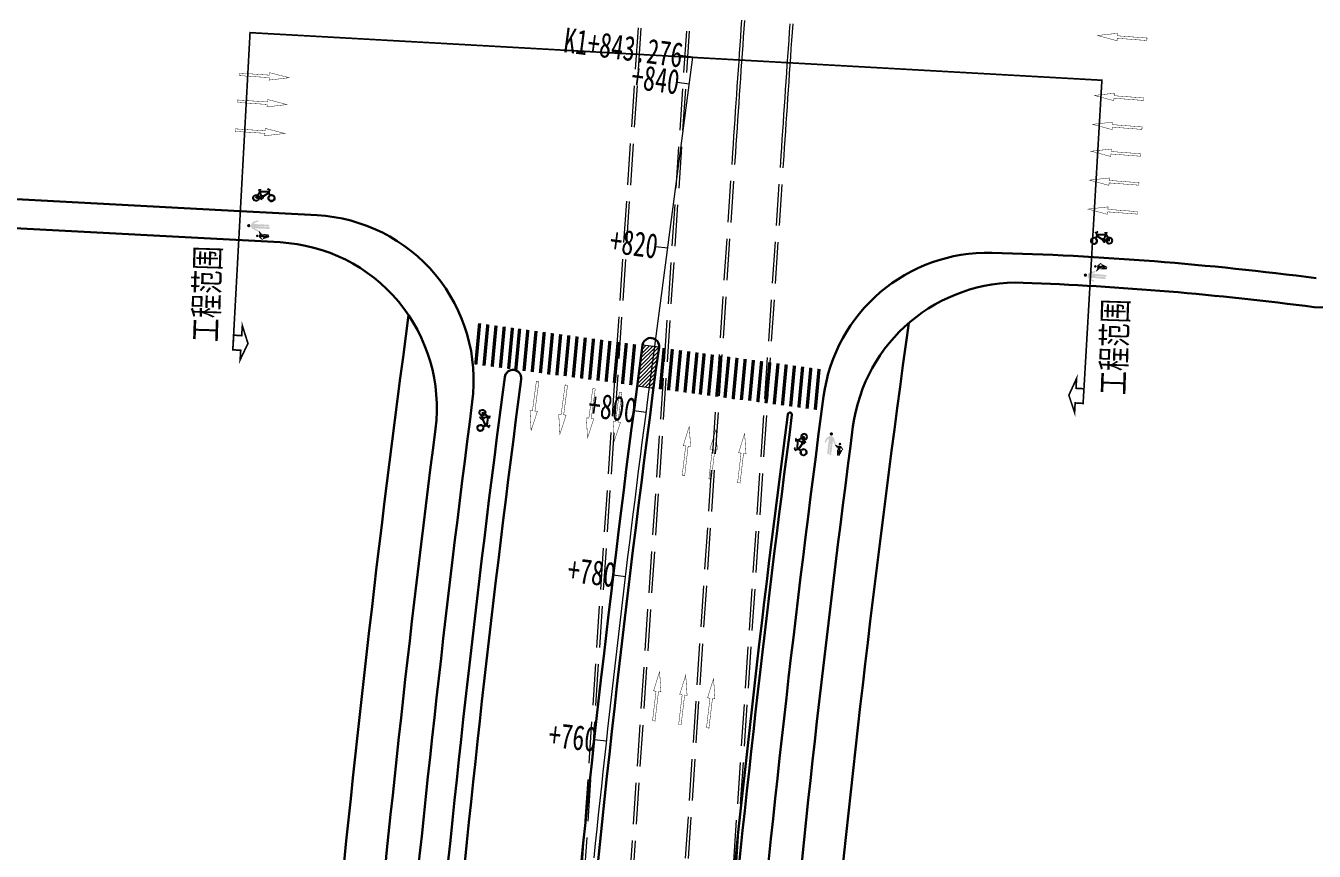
# Model space of a CAD drawing. Extents: x 0 to 531375, y 0 to 4335249.
# Drawn here: x 498031.7 to 498187.4, y 4328315.6 to 4328415.4 of the extents above; entities that cross this region are included whole.
import ezdxf

# ---------------------------------------------------------------- set-up
doc = ezdxf.new("R2010")
doc.units = 0
doc.linetypes.add('DASH', pattern=[0.35, 0.25, -0.1])
doc.linetypes.add('DASHED', pattern=[19.049999999999997, 12.7, -6.349999999999999])
doc.layers.get('0').update_dxf_attribs({"lineweight": 15})
for name, color, linetype, lineweight in [('1_道路中线', 7, 'Continuous', 15), ('PP-COM', 7, 'Continuous', 15), ('地铁', 4, 'Continuous', 15), ('地面标线', 7, 'Continuous', 15), ('工程界面', 7, 'Continuous', 15), ('标线-z', 7, 'Continuous', 15), ('路网', 7, 'Continuous', 15), ('道路中线', 7, 'Continuous', 15), ('道路中线_K', 7, 'Continuous', 15), ('道路偏置线', 3, 'Continuous', 30)]:
    doc.layers.add(name, color=color, linetype=linetype, lineweight=lineweight)
doc.layers.get('标线-z').off()
doc.styles.add('EICAD', font='仿宋_GB2312.TTF', dxfattribs={"width": 0.7070000000000001, "height": 3})

# ---------------------------------------------------------------- blocks, each defined once
blk = doc.blocks.new('A$C7CA21273')
blk.add_hatch(color=256).paths.add_polyline_path([(30.12501207890432, 2.40061706578288), (18.12500733816136, 4.650617954672356), (18.12500733816136, 3.150617362079713), (0.125000227047849, 3.150617362080851), (0.125000227047849, 1.650616769487129), (18.12500733816136, 1.650616769487129), (18.12500733816136, 0.1506161768945448)])
at = {"layer": '道路中线_K', "color": 0, "linetype": 'ByBlock', "const_width": 0.25}
blk.add_lwpolyline([(18.12500733816136, 1.650616769487129), (18.12500733816136, 0.1506161768945446), (30.12501207890432, 2.40061706578288), (18.12500733816136, 4.650617954672356), (18.12500733816136, 3.150617362079713), (0.125000227047849, 3.150617362080851), (0.125000227047849, 1.650616769487129)], close=True, dxfattribs=at)
blk = doc.blocks.new('A$C03D12931')
at = {"layer": 'PP-COM'}
h = blk.add_hatch(color=255, dxfattribs=at)
edge = h.paths.add_edge_path()
edge.add_line((-0.8264276784611865, 0.4924420863389969), (-0.831463587761391, 0.6823830343782902))
edge.add_line((-0.8314635874703526, 0.6823830353096128), (-1.027114981086924, 0.6359713030979038))
edge.add_line((-1.027114980097394, 0.6359713030979038), (-1.168737176456488, 0.6023761862888933))
edge.add_line((-1.168737177271395, 0.6023761853575706), (-1.401492406323086, 0.5471628122031689))
edge.add_line((-1.401492405449971, 0.5471628140658141), (-1.533720712992362, 0.6087821181863547))
edge.add_ellipse((-1.544070490286685, 0.5730561558157206), major_axis=(-0.0365362547081164, -0.006968809471794001), ratio=0.999999999757696, start_angle=243.0450404562571, end_angle=380.1522181130422)
edge.add_line((-1.575969157915096, 0.5539266690611839), (-1.219616964051965, 0.004416447132825851))
edge.add_line((-1.219616963295266, 0.0044164471328259), (-1.184804222546517, 0.0113528640940786))
edge.add_line((-1.184804222895763, 0.0113528640940786), (-1.292264413437806, 0.3819379424676299))
edge.add_line((-1.292264413204975, 0.3819379433989525), (-1.062341909273527, 0.4364793468266726))
edge.add_line((-1.062341909680981, 0.4364793468266726), (-1.018189162423368, 0.4469531057402492))
edge.add_line((-1.018189161783084, 0.4469531057402492), (0.1243197045405395, -1.334504035301506))
edge.add_line((0.1243197039584629, -1.334504035301506), (0.0743675429839641, -1.343474837951362))
edge.add_spline(control_points=[(0.074367543682456, -1.343474837951362), (0.0490554962307215, -1.42296437267214), (-0.0086322501883842, -1.530873238109052), (-0.055556685780175, -1.745116226375102)], knot_values=[0, 0, 0, 0, 0.9498031911716378, 0.9498031911716378, 0.9498031911716378, 0.9498031911716378], degree=3, periodic=0)
edge.add_line((-0.055556685780175, -1.745116226375102), (-0.3609351920313202, -1.447173234075307))
edge.add_ellipse((-0.3715778615442105, -1.554849720560014), major_axis=(-0.1062850819770544, -0.02027247981243031), ratio=0.9999999999809844, start_angle=253.5565508865596, end_angle=375.3871974203611)
edge.add_line((-0.4686740110046231, -1.602597284130752), (-0.01614500221330673, -1.967755910009145))
edge.add_ellipse((0.0072125668521039, -1.938809647224843), major_axis=(0.0069688094850335, -0.0365362547171785), ratio=0.9999999998261117, start_angle=-49.69976215579423, end_angle=65.3968470988403)
edge.add_line((0.0433331424719654, -1.947684682905673), (0.0976891213213094, -1.726460866630077))
edge.add_spline(control_points=[(0.0976891213213094, -1.726460866630077), (0.1263949403655715, -1.672764671966433), (0.1537385036353953, -1.621797285974025), (0.2129758656374179, -1.523361164145171), (0.2449125248822384, -1.477767809294164), (0.2966542811482213, -1.420770560391247), (0.315553878666833, -1.403151145204901), (0.3554125892696902, -1.372736408375203), (0.3785468499409035, -1.358308541588485), (0.4784341726335697, -1.306683556176722), (0.5751540838973597, -1.277164491824805), (0.7676618027035147, -1.236628869548439), (0.867373131972272, -1.225020067766308), (1.025888577045407, -1.214872693642973), (1.082570796483196, -1.212738126516342), (1.139945466828066, -1.211423525586724)], knot_values=[0, 0, 0, 0, 0.4726286188911207, 0.4726286188911207, 1.015463586551392, 1.015463586551392, 1.324452086248036, 1.324452086248036, 1.633440585944681, 1.633440585944681, 2.514542045315832, 2.514542045315832, 3.395643504686983, 3.395643504686983, 3.871236925519928, 3.871236925519928, 3.871236925519928, 3.871236925519928], degree=3, periodic=0)
edge.add_line((1.139945466828066, -1.211423525586724), (1.13799680856755, -1.025494662113487))
edge.add_spline(control_points=[(1.137996808451134, -1.025494662113487), (0.9547144583193584, -1.029555443674325), (0.7717135251732543, -1.041668076068162), (0.5921862605027856, -1.082998225465416)], knot_values=[2.402635567661366, 2.402635567661366, 2.402635567661366, 2.402635567661366, 3.87796497594497, 3.87796497594497, 3.87796497594497, 3.87796497594497], degree=3, periodic=0)
edge.add_line((0.5921862605027856, -1.082998225465416), (0.4055694061098621, -1.140909159556031))
edge.add_spline(control_points=[(0.4055694072158076, -1.140909157693386), (0.3563963237102143, -1.160066960379481), (0.3090198992867954, -1.182783113792538), (0.2655877815559506, -1.210283201187849)], knot_values=[1.467067437783476, 1.467067437783476, 1.467067437783476, 1.467067437783476, 1.88578318174895, 1.88578318174895, 1.88578318174895, 1.88578318174895], degree=3, periodic=0)
edge.add_line((0.2655877815559506, -1.210283201187849), (-0.8264276785193942, 0.4924420872703195))
h = blk.add_hatch(color=255, dxfattribs=at)
edge = h.paths.add_edge_path()
edge.add_line((0.4055694072158076, -1.140909157693386), (0.5921862616087309, -1.082998223602771))
edge.add_line((0.5921862605027856, -1.082998225465416), (0.6103068458032795, 0.5795214157551527))
edge.add_ellipse((0.5239105876535178, 0.9521241718903184), major_axis=(-0.3757147756773564, -0.0716626460032773), ratio=0.9999999999974936, start_angle=92.25590001938453, end_angle=204.9960943261492)
edge.add_line((0.8341531227342784, 1.175835364498198), (0.9424539285246282, 1.299472901970148))
edge.add_line((0.9424539278261364, 1.299472901970148), (0.8511245016707107, 1.373953510075807))
edge.add_line((0.8511245024274103, 1.37395351100713), (0.751134272722993, 1.259803430177271))
edge.add_ellipse((0.5239105876535178, 0.9521241718903184), major_axis=(-0.3757147756751966, -0.07166264600286541), ratio=0.9999999999879204, start_angle=222.755116558694, end_angle=275.0084843002246)
edge.add_line((0.4197204423253425, 1.320148005150258), (0.3354357869829982, 1.474194684065878))
edge.add_ellipse((-0.1336327170138247, 2.153913063928484), major_axis=(-0.8112338094274365, -0.1547321667242918), ratio=0.9999999999816912, start_angle=113.8105548902646, end_angle=404.0183807122602)
edge.add_line((-0.6094829752692023, 1.478925012052059), (-1.027114981377962, 0.6359713030979038))
edge.add_line((-1.027114980097394, 0.6359713030979038), (-0.8314635864808224, 0.6823830353096128))
edge.add_line((-0.8314635874703526, 0.6823830353096128), (-0.4595690765418113, 1.395093040540814))
edge.add_ellipse((-0.1336327170138247, 2.153913063928484), major_axis=(-0.8112338094326932, -0.1547321667252943), ratio=0.9999999999731574, start_angle=55.9562927491522, end_angle=100.8801546940061)
edge.add_line((0.1714426997350529, 1.386468390002846), (0.258433123701252, 1.227476390078663))
edge.add_ellipse((0.5239105876535178, 0.9521241718903184), major_axis=(-0.3757147756835907, -0.0716626460044665), ratio=0.9999999999733915, start_angle=303.1552716942518, end_angle=354.977652676934)
edge.add_line((0.1433646656223573, 0.9136283481493592), (-0.8314635875285603, 0.6823830353096128))
edge.add_line((-0.8314635874703526, 0.6823830353096128), (-0.8264276781701482, 0.4924420872703195))
edge.add_line((-0.8264276784611865, 0.4924420863389969), (0.2072187987505457, 0.7376400502398611))
edge.add_ellipse((0.5239105876535178, 0.9521241718903184), major_axis=(0.0716626461781044, -0.3757147759733431), ratio=0.9999999996352686, start_angle=-66.69031526717346, end_angle=-56.78627499015921)
edge.add_line((0.248829354881309, 0.6863659312948585), (0.148479928728193, 0.5718057872727514))
edge.add_line((0.148479929077439, 0.5718057872727514), (0.2398093552328646, 0.4973251791670919))
edge.add_line((0.2398093549418263, 0.4973251791670919), (0.3429976410698146, 0.615126200951636))
edge.add_ellipse((0.5239105876535178, 0.9521241718903184), major_axis=(-0.3757147756875558, -0.0716626460052228), ratio=0.9999999999415468, start_angle=50.97274725241373, end_angle=64.11469911328996)
edge.add_line((0.4243571341503412, 0.5828190986067057), (0.4055694073322229, -1.140909158624708))
edge = h.paths.add_edge_path(flags=16)
edge.add_ellipse((0.5239105876535178, 0.9521241718903184), major_axis=(-0.1930335021526936, -0.0368185986473438), ratio=0.9999999999812526, start_angle=111.8747212978694, end_angle=291.87472129786937, ccw=False)
edge.add_ellipse((0.5239105876535178, 0.9521241718903184), major_axis=(-0.1930335021526936, -0.0368185986473438), ratio=0.9999999999812526, start_angle=-68.12527870213057, end_angle=111.8747212978694, ccw=False)
edge = h.paths.add_edge_path(flags=16)
edge.add_line((-0.3732197766657919, 1.560575476847589), (-0.1538441374432296, 1.980993655510246))
edge.add_line((-0.1538441385491751, 1.980993655510246), (0.08130706677911809, 1.551208873279392))
edge.add_ellipse((-0.1336327170138247, 2.153913063928484), major_axis=(-0.6285525359139821, -0.1198881193704961), ratio=0.9999999999559858, start_angle=57.21265642210727, end_angle=98.82883116609162, ccw=False)
edge = h.paths.add_edge_path(flags=16)
edge.add_line((0.2455496796756051, 1.638479108922183), (0.008060451946221292, 2.072537084110081))
edge.add_ellipse((-0.1550902974558994, 1.983271253295242), major_axis=(-0.1826812735271268, -0.0348440473564037), ratio=0.9999999999658791, start_angle=197.8859978089623, end_angle=313.0465908782472)
edge.add_line((-0.3052512187277898, 2.092990227043628), (-0.5256365502136761, 1.648161694407463))
edge.add_ellipse((-0.1336327170138247, 2.153913063928484), major_axis=(-0.6285525359065788, -0.1198881193690839), ratio=0.9999999999727156, start_angle=115.5415965772655, end_angle=401.4223152025707, ccw=False)
h = blk.add_hatch(color=255, dxfattribs=at)
edge = h.paths.add_edge_path()
edge.add_ellipse((1.967163057706784, -1.12153748050332), major_axis=(-0.8197489857493775, -0.1563563244788398), ratio=0.9999999999714438, start_angle=111.8747212976263, end_angle=291.8747212976263)
edge.add_ellipse((1.967163057706784, -1.12153748050332), major_axis=(-0.8197489857487839, -0.1563563244787268), ratio=0.9999999999759115, start_angle=291.8747212979723, end_angle=342.6940796028573)
edge.add_line((1.138012186915148, -1.02696194127202), (1.139945467002689, -1.211423525586724))
edge.add_spline(control_points=[(1.139945466828066, -1.211423525586724), (1.139129120507277, -1.211442230269312), (1.138312913593836, -1.211461101658642), (1.137496849289163, -1.211480139754712)], knot_values=[3.864470019344214, 3.864470019344214, 3.864470019344214, 3.864470019344214, 3.871236925519928, 3.871236925519928, 3.871236925519928, 3.871236925519928], degree=3, periodic=0)
edge.add_ellipse((1.967163057706784, -1.12153748050332), major_axis=(-0.8197489857514781, -0.1563563244792407), ratio=0.9999999999695924, start_angle=355.3884645669573, end_angle=471.8747212975895)
edge = h.paths.add_edge_path(flags=16)
edge.add_line((1.327353309083264, -1.208842722699046), (1.32561717898352, -1.022683029994368))
edge.add_ellipse((1.959534993686247, -1.10985903814435), major_axis=(0.1198881196387261, -0.6285525362820323), ratio=0.9999999996620335, start_angle=-91.89988684076047, end_angle=251.37112358768542, ccw=False)
at = {"layer": 'PP-COM', "color": 255}
for p, q in [((-1.219616963469889, 0.0044164471328259), (-1.575969158089719, 0.5539266690611839)), ((-1.218395095143932, 0.0053187077865005), (-1.574526047916151, 0.5544877676293254)), ((-1.533720714331138, 0.6087821172550321), (-1.401492405624594, 0.5471628140658141)), ((-1.532303833926562, 0.609309159219265), (-1.400157619966194, 0.5477281110361218)), ((-1.401492405624594, 0.5471628140658141), (-1.168737177562434, 0.6023761853575706)), ((-1.400157619966194, 0.5477281110361218), (-1.167546897195279, 0.6029072040691972)), ((-1.292264413437806, 0.3819379433989525), (-1.062341909913811, 0.4364793468266726)), ((-1.184804223245009, 0.0113528640940786), (-1.292264413437806, 0.3819379433989525)), ((-1.290997442149091, 0.3826058199629187), (-1.061217684298753, 0.437113362364471)), ((-1.183603967365343, 0.0122508192434907), (-1.290997442149091, 0.3826058199629187)), ((-1.219616963469889, 0.0044164471328259), (-1.184804223245009, 0.0113528640940786)), ((-1.218395095143932, 0.0053187077865005), (-1.183603967365343, 0.0122508192434907)), ((-1.168737177562434, 0.6023761853575706), (-1.027114980330225, 0.6359713030979038)), ((-1.167546897195279, 0.6029072040691972), (-1.026012627291493, 0.6364814639091492)), ((-1.144768834696151, 0.4169263225048781), (-1.018189162015914, 0.4469531057402492)), ((-1.143593434069771, 0.4175724787637592), (-1.017092349298764, 0.4475806178525091)), ((-1.027114980330225, 0.6359713030979038), (-0.6094829756184481, 1.478925012052059)), ((-0.8314635877031832, 0.6823830343782902), (-1.027114980330225, 0.6359713030979038)), ((-1.026012627291493, 0.6364814639091492), (-0.6086399070336485, 1.47891182731837)), ((0.1243197037256323, -1.334504035301506), (-1.018189162015914, 0.4469531057402492)), ((0.1247071926482022, -1.332770507782697), (-1.017092349298764, 0.4475806178525091)), ((-0.8314635877031832, 0.6823830343782902), (-0.4595690762507729, 1.395093040540814)), ((-0.8314635877031832, 0.6823830343782902), (0.1433646652731113, 0.9136283481493592)), ((-0.8314635877031832, 0.6823830343782902), (-0.8264276786358095, 0.4924420863389969)), ((-0.8304827022366225, 0.6828643828630448), (-0.4588190817157738, 1.395131902769207)), ((-0.8304827022366225, 0.6828643828630448), (0.1437403301824816, 0.9139661267399788)), ((-0.8264276786358095, 0.4924420863389969), (0.2072187989251688, 0.7376400511711836)), ((0.2656715293414891, -1.210413785651326), (-0.8264276786358095, 0.4924420863389969)), ((-0.825449920783285, 0.4930413579568267), (0.2075548202265054, 0.7380870925262571)), ((0.2659712604363449, -1.208757298998534), (-0.825449920783285, 0.4930413579568267)), ((-0.1538441387820058, 1.980993654578924), (0.0813070672447793, 1.551208873279392)), ((-0.1532839526771568, 1.980668761767446), (0.0817212591064163, 1.5511508109048)), ((0.008060451829806, 2.072537084110081), (0.2455496794427745, 1.638479108922183)), ((0.008520120230969, 2.072155356407165), (0.2458619028329849, 1.63836686592549)), ((0.3318537821178324, 0.4222614746540785), (0.0486540394485928, 0.6532153971493245)), ((0.3321124240756035, 0.4229043181985617), (0.0490885055623949, 0.6537148524075747)), ((0.148479928902816, 0.5718057872727514), (0.248829354706686, 0.6863659312948585)), ((0.1488524172455072, 0.572355785407126), (0.2491395414690487, 0.6868448052555323)), ((0.1714426995604299, 1.386468390002846), (0.258433124225121, 1.227476391009986)), ((0.1718009326141328, 1.386512607336044), (0.2587373481946997, 1.227619316428899)), ((0.2398093547089957, 0.4973251791670919), (0.3429976408369839, 0.615126200951636)), ((0.2401251423289068, 0.4979214193299413), (0.3432493637665175, 0.6156493043527007)), ((0.3354357870412059, 1.474194684065878), (0.4197204421507195, 1.320148005150258)), ((0.3356922037783079, 1.474184435792267), (0.4199245313648135, 1.320233396254479)), ((0.405569406982977, -1.140909158624708), (0.4243571339175105, 0.5828190986067057)), ((0.4057822821778246, -1.139295822940766), (0.4245583448791877, 0.5833622608333826)), ((0.5921862602117473, -1.082998225465416), (0.6103068470256403, 0.5795214166864753)), ((0.5922832753276454, -1.08142084442079), (0.6103926111245528, 0.5800666240975261)), ((1.031471180845983, 1.226877907291054), (0.7484472618671135, 1.457688441500067)), ((1.031647005176637, 1.226734519936144), (0.7484472618671135, 1.457688441500067)), ((0.7511326034436934, 1.259926285594701), (0.8510607551434077, 1.374005497433245)), ((0.7511342724319549, 1.259803429245948), (0.8511245022527874, 1.37395351100713)), ((0.8340999116771854, 1.176010352559387), (0.9423334791790692, 1.299571129493415)), ((0.8341531225596553, 1.175835364498198), (0.9424539276515131, 1.299472901970148)), ((-0.016145003202837, -1.96775591187179), (-0.4686740112956614, -1.602597285062074)), ((-0.0156703074462712, -1.965629229322075), (-0.4679183630505577, -1.60069731157273)), ((-0.0555566860130057, -1.745116226375102), (-0.3609351926716044, -1.44717323500663)), ((-0.0550575219094753, -1.743127770721912), (-0.3602464347495697, -1.445369756780564)), ((0.0976891210884787, -1.726460866630077), (0.0433331421227194, -1.947684682905673)), ((0.0980931430240162, -1.724483992904424), (0.0437709101242945, -1.945570463314652)), ((0.07436754350783299, -1.343474837951362), (0.1243197037256323, -1.334504035301506)), ((0.0747860438423231, -1.341735742054879), (0.1247071926482022, -1.332770507782697)), ((0.405569406982977, -1.140909158624708), (0.5921862602117473, -1.082998225465416))]:
    blk.add_line(p, q, dxfattribs=at)
at = {"layer": 'PP-COM', "color": 7, "true_color": 0xffffff}
for p, q in [((-0.5256365497480147, 1.64816169347614), (-0.3052512190188281, 2.092990227043628)), ((-0.5248455367400311, 1.648043439723551), (-0.3045970320235938, 2.092595800757408)), ((-0.3732197768404148, 1.560575476847589), (-0.1538441387820058, 1.980993654578924)), ((-0.3725233928998932, 1.560511598363518), (-0.1532839526771568, 1.980668761767446))]:
    blk.add_line(p, q, dxfattribs=at)
at = {"layer": 'PP-COM', "color": 255}
for centre, major_axis, ratio, start_param, end_param in [((-1.544070490577723, 0.5730561558157206), (0.0129883095782709, -0.0348534937745221), 0.9999999997938388, 2.502900155122645, 4.895871833168108), ((-1.542647184920497, 0.5736053781583906), (0.0129802458084376, -0.0348318550423997), 0.9999999997518263, 2.502900154784628, 4.895871833341348), ((-0.133632717304863, 2.153913063928484), (0.2883863149955165, -0.7738705775206576), 0.9999999996263078, 0.2473328749193393, 5.31241495044628), ((-0.1330850796657614, 2.153480813838541), (0.2882072708521833, -0.7733901213152194), 0.9999999996136572, 0.2473328749115968, 5.312414950428451), ((-0.133632717304863, 2.153913063928484), (0.2234447670975866, -0.5996031086304023), 0.9999999996372096, 0.2775452518431507, 5.267105059700576), ((-0.1330850796657614, 2.153480813838541), (0.2233060418033105, -0.5992308460852817), 0.9999999996166445, 0.2775452518432671, 5.267105059691849), ((-0.133632717304863, 2.153913063928484), (0.2883863149945104, -0.7738705775179576), 0.9999999996292948, -0.7624144858384564, 0.02165481790548429), ((-0.1330850796657614, 2.153480813838541), (0.2882072708506326, -0.7733901213110582), 0.9999999996650708, -0.7624144858216475, 0.0216548178968401), ((-0.133632717304863, 2.153913063928484), (0.2234447670967452, -0.5996031086281443), 0.999999999643938, -0.7404868031377694, -0.01414753167667882), ((-0.1330850796657614, 2.153480813838541), (0.2233060418003895, -0.5992308460774434), 0.9999999996280564, -0.7404868031578721, -0.01414753168875893), ((0.5239105874788949, 0.9521241718903184), (0.1335632198625913, -0.3584103707978963), 0.9999999996315176, 3.552021604389962, 4.456492778608808), ((0.5240499916253611, 0.9524380518123507), (0.1334802973648399, -0.3581878523291357), 0.9999999996566938, 3.552021604382561, 4.456492778606274), ((0.5239105874788949, 0.9521241718903184), (0.1335632199539636, -0.3584103710430896), 0.999999999134398, -1.332205285393025, -1.159347173320418), ((0.5240499916253611, 0.9524380518123507), (-0.3581878521488671, -0.1334802972976621), 0.9999999998161786, 0.2385910416377468, 0.4114491538492954), ((0.5239105874788949, 0.9521241718903184), (0.0686216719631246, -0.1841429019035176), 0.999999999647568, 4.544149275566579, 10.82733458274616), ((0.5240499916253611, 0.9524380518123507), (0.0685790683187547, -0.1840285771066789), 0.9999999996416113, 4.544149275566745, 10.82733458274633), ((0.5239105874788949, 0.9521241718903184), (0.1335632198543858, -0.3584103707758774), 0.9999999996578572, -0.8493937631951645, -0.6200234330408873), ((0.5240499916253611, 0.9524380518123507), (0.1334802973800008, -0.3581878523698193), 0.9999999997149526, -0.8493937631781353, -0.6200234330105384), ((0.5239105874788949, 0.9521241718903184), (0.1335632198601612, -0.3584103707913757), 0.9999999996178928, 2.148774178053893, 3.060767490527259), ((0.5240499916253611, 0.9524380518123507), (0.1334802973669016, -0.3581878523346682), 0.9999999996134904, 2.148774178046997, 3.060767490536711), ((0.5239105874788949, 0.9521241718903184), (0.1335632198627063, -0.3584103707982052), 0.9999999996096036, -0.1288668217033861, 1.838820768117369), ((0.5240499916253611, 0.9524380518123507), (0.1334802973675401, -0.3581878523363817), 0.9999999996292472, -0.1288668217060045, 1.838820768138488), ((-0.3715778618352488, -1.554849720560014), (0.0377833896637312, -0.1013898789899731), 0.9999999996327404, 2.686360621482796, 4.812706533201086), ((-0.3708824958303012, -1.552979391999542), (0.03775993191349061, -0.1013269312640163), 0.9999999996059812, 2.686360621487588, 4.812706533205593), ((0.0072125666192733, -1.938809647224843), (0.0129883095812311, -0.0348534937824655), 0.9999999994168098, -1.035664191876106, 0.9731505975426786), ((0.0076727608102374, -1.936700937338173), (0.0129802458114918, -0.0348318550505955), 0.9999999994668765, -1.03566419158505, 0.9731505976287513), ((1.967163057532161, -1.12153748050332), (0.2914133835081307, -0.7819935678854668), 0.9999999996332277, 4.544149275565879, 10.82733458274546), ((1.958783091744408, -1.108264981769025), (0.2882072707978092, -0.7733901211693089), 0.9999999998052232, 4.478968880189844, 10.53652952237782), ((1.958783091744408, -1.108264981769025), (0.2233060417757596, -0.5992308460113498), 0.9999999997358971, 4.510989994747132, 10.50219935328376), ((1.959534993453416, -1.109859039075672), (0.2234447672239757, -0.5996031089695614), 0.9999999991103155, 4.510989994872533, 10.50219935354891)]:
    blk.add_ellipse(centre, major_axis=major_axis, ratio=ratio, start_param=start_param, end_param=end_param, dxfattribs=at)
at = {"layer": 'PP-COM', "color": 7, "true_color": 0xffffff}
for centre, major_axis, ratio, start_param, end_param in [((-0.1550902976887301, 1.983271253295242), (0.0649415478968325, -0.1742674688873101), 0.9999999996383393, 1.714726173747423, 3.724657691488157), ((-0.1545293366652913, 1.982944946736097), (0.0649012290490296, -0.1741592752303582), 0.9999999996735868, 1.714726173738334, 3.724657691475185)]:
    blk.add_ellipse(centre, major_axis=major_axis, ratio=ratio, start_param=start_param, end_param=end_param, dxfattribs=at)
at = {"layer": 'PP-COM', "color": 255}
for points in [[(-0.0555566860130057, -1.745116226375102), (-0.0086322504794225, -1.530873239040374), (0.0490554959978908, -1.42296437267214), (0.07436754350783299, -1.343474837951362)], [(-0.0550575219094753, -1.743127770721912), (-0.0081622176221572, -1.52901779487729), (0.049489711469505, -1.421175925061106), (0.0747860438423231, -1.341735742054879)], [(0.2655877812649123, -1.210283202119171), (0.3090198990539648, -1.182783113792538), (0.3563963235355914, -1.160066960379481), (0.405569406982977, -1.140909158624708)], [(0.2658875644556247, -1.208626795560121), (0.30929271702189, -1.181143782101571), (0.3566397279500961, -1.158441732637584), (0.4057822821778246, -1.139295822940766)], [(0.5921862602117473, -1.082998225465416), (0.771713524882216, -1.041668076068162), (0.9547144581447355, -1.029555443674325), (1.137996808276511, -1.025494662113487)], [(0.5922718996298499, -1.082464630715548), (0.7716990791959688, -1.040116355754435), (0.9545863972161897, -1.028011242859065), (1.137754957017023, -1.023952982388436)]]:
    blk.add_open_spline(points, degree=3, dxfattribs=at)
for points in [[(0.0976891210884787, -1.726460866630077), (0.1263949400745332, -1.672764671966433), (0.1537385034025647, -1.621797285974025), (0.2129758653463796, -1.523361164145171), (0.2449125247076154, -1.477767809294164), (0.2966542807989754, -1.420770560391247), (0.3155538783757947, -1.403151145204901), (0.3554125890950672, -1.372736408375203), (0.3785468497662805, -1.358308541588485), (0.4784341724007391, -1.306683556176722), (0.5751540836645291, -1.277164491824805), (0.7676618025288918, -1.236628869548439), (0.8673731317394413, -1.225020067766308), (1.025888576754368, -1.214872693642973), (1.082570796250365, -1.212738127447664), (1.139945466595236, -1.211423525586724)], [(0.0980931430240162, -1.724483992904424), (0.1267811399302445, -1.670821135863661), (0.1541077282163314, -1.619885392487049), (0.2133083117660135, -1.521510384976863), (0.2452251439681277, -1.475945335812866), (0.2969347747275606, -1.418983474373817), (0.3158226390369236, -1.401374998502433), (0.3556566036422737, -1.370979144237935), (0.3787765009328723, -1.356560235843062), (0.4786018096492626, -1.304967300035059), (0.5752616729587317, -1.275466563180088), (0.76764987281058, -1.234956107102334), (0.8672992962528951, -1.22335451375693), (1.025716327596455, -1.21321343909949), (1.082363356370478, -1.211080197244882), (1.139702404907438, -1.209766413085162)]]:
    blk.add_open_spline(points, degree=3, knots=[0, 0, 0, 0, 0.4726286188911207, 0.4726286188911207, 1.015463586551392, 1.015463586551392, 1.324452086248036, 1.324452086248036, 1.633440585944681, 1.633440585944681, 2.514542045315832, 2.514542045315832, 3.395643504686983, 3.395643504686983, 3.871236925519928, 3.871236925519928, 3.871236925519928, 3.871236925519928], dxfattribs=at)
blk = doc.blocks.new('右侧人行道1')
at = {"layer": 'PP-COM'}
h = blk.add_hatch(color=255, dxfattribs=at)
edge = h.paths.add_edge_path()
edge.add_ellipse((573.0485790399833, 295.2825522646308), major_axis=(3.912730509424032, 3.871749643804657), ratio=0.9999999999462078, start_angle=0.04471768269429947, end_angle=70.52957133934947)
edge.add_line((570.7024331446738, 300.2620607465506), (567.549831988752, 297.1261666889949))
edge.add_line((567.5498319892213, 297.1261666864157), (566.1464191580598, 292.1255763510121))
edge.add_ellipse((566.9469366595148, 291.9100409671664), major_axis=(-0.5831156204960684, 0.5892876577098743), ratio=0.9999999999720036, start_angle=30.23237517636118, end_angle=201.8223368235909)
edge.add_line((567.7073225555941, 291.5797425210476), (569.2123901929599, 295.5513534526995))
edge.add_line((569.2123901927844, 295.5513534545898), (570.8672531856191, 297.6637939732955))
edge.add_line((570.8672531861813, 297.6637939810753), (571.4742114402733, 278.1633401835216))
edge.add_ellipse((572.6741216368973, 278.4092008247971), major_axis=(0.8706397768976826, 0.8615209347964986), ratio=0.9999999999308647, start_angle=146.8812109781232, end_angle=315.2216368555941)
edge.add_line((573.8989600017667, 278.4074908494949), (573.5797210941728, 290.4507184444121))
edge.add_line((573.5797210959718, 290.4507184326649), (574.1196130724493, 290.4650297563899))
edge.add_line((574.1196130728349, 290.4650297611952), (574.4722053014692, 277.1635544261496))
edge.add_ellipse((575.6951579013839, 277.8195380419493), major_axis=(0.9864595368698996, 0.9761276303861683), ratio=0.9999999999514988, start_angle=163.5104388180123, end_angle=285.8925286449175)
edge.add_line((576.9041010010988, 277.1380806639791), (576.4085659748162, 295.8320460851016))
edge.add_line((576.4085659747942, 295.832046084106), (578.8728190669643, 290.8785427375963))
edge.add_ellipse((579.2402300396934, 291.9604126960039), major_axis=(0.812150782891292, 0.8036445384627089), ratio=0.999999999943508, start_angle=206.5437629455698, end_angle=316.2898186451692)
edge.add_line((580.3826157702132, 291.9801176041365), (576.9582865717903, 299.1573544940271))
h = blk.add_hatch(color=255, dxfattribs=at)
edge = h.paths.add_edge_path()
edge.add_ellipse((573.1419118214397, 303.5700588300824), major_axis=(1.561422635737062, 1.545068723537879), ratio=0.9999999999509949, start_angle=136.8200537581089, end_angle=316.8200537581087)
edge.add_ellipse((573.1419118214397, 303.5700588300824), major_axis=(1.561422635738664, 1.545068723539463), ratio=0.9999999999444192, start_angle=316.820053757948, end_angle=496.8200537579478)
h = blk.add_hatch(color=255, dxfattribs=at)
edge = h.paths.add_edge_path()
edge.add_ellipse((586.0443326681852, 292.4000112041831), major_axis=(1.221727432702545, 1.208931394840369), ratio=0.9999999999447408, start_angle=91.8200537842194, end_angle=451.8200537842193)
edge = h.paths.add_edge_path()
edge.add_line((591.145115206018, 286.3124559670687), (587.7478391175982, 290.0201058090096))
edge.add_line((584.8952092044055, 290.0561859235168), (587.7478391161258, 290.0201058190352))
edge.add_line((582.9735784139484, 288.7207304239273), (584.895209205827, 290.05618591851))
edge.add_line((583.9456593263894, 287.9087693244219), (584.2149066877328, 277.7514633933661))
edge.add_line((583.1193559309468, 287.4400772824883), (583.9456593259283, 287.9087693417866))
edge.add_ellipse((586.9827889781445, 277.7940703332424), major_axis=(0.6172226394402183, 0.6107580188937201), ratio=0.9999999998607364, start_angle=134.463418824919, end_angle=321.7058201886941)
edge.add_ellipse((585.0164752854033, 277.9035949483514), major_axis=(-0.5738674989881192, 0.5799416486679637), ratio=0.9999999999752257, start_angle=56.04810715551682, end_angle=228.1670964856956)
edge.add_line((582.5576378349214, 287.5368843078613), (583.1193559311941, 287.4400772769092))
edge.add_line((585.9504763428121, 283.9966628402471), (586.1146876477997, 277.8018223277162))
edge.add_line((585.6710966713727, 283.989257119596), (585.9504763417262, 283.9966628473434))
edge.add_line((585.8323492137714, 277.9060354009271), (585.671096672705, 283.9892571103867))
edge.add_ellipse((590.6431435551494, 285.8714589104057), major_axis=(0.4749168984818652, 0.4699427492144477), ratio=0.9999999999525032, start_angle=208.2150104103339, end_angle=358.79148955401)
edge.add_line((587.5716758035122, 288.2282813563943), (590.4468367619147, 285.2328229493558))
edge.add_line((587.8497994551435, 277.736119017005), (587.5716758029048, 288.2282813542288))
edge.add_ellipse((580.2511532632633, 290.3248161971568), major_axis=(0.3945846537748218, 0.3904518823935916), ratio=0.9999999999377774, start_angle=359.6514482317546, end_angle=539.3071752738014)
edge.add_line((579.8090224405751, 289.977211304009), (582.5576378345894, 287.5368843039498))
edge.add_line((580.5705739529802, 290.7792786359787), (582.9735784157692, 288.7207304210953))
h = blk.add_hatch(color=255, dxfattribs=at)
edge = h.paths.add_edge_path()
edge.add_line((587.5716758035122, 288.2282813563943), (590.4468367619147, 285.2328229493558))
edge.add_ellipse((590.6431435551494, 285.8714589104057), major_axis=(0.4749168984844812, 0.4699427492170364), ratio=0.9999999999426537, start_angle=208.215010410569, end_angle=356.8090922013077)
edge.add_line((591.1434826003388, 286.3142377287149), (587.7478391192681, 290.0201058084273))
edge.add_line((587.7478391192852, 290.0201058015227), (584.8952092075651, 290.0561859060043))
edge.add_line((584.8952092044055, 290.0561859235168), (582.9735784125269, 288.7207304289341))
edge.add_line((582.9735784139484, 288.7207304239273), (580.5736682895432, 290.7766278547701))
edge.add_ellipse((580.2511532632633, 290.3248161971568), major_axis=(0.3945846537743379, 0.3904518823931134), ratio=0.9999999999412063, start_angle=9.781384492331426, end_angle=179.3071752737531)
edge.add_line((579.8518761992453, 289.9391640871763), (582.5576378335517, 287.5368843112588))
edge.add_line((582.5576378349214, 287.5368843078613), (583.1193559311941, 287.4400772769092))
edge.add_line((583.1193559309468, 287.4400772824883), (583.9456593259283, 287.9087693417866))
edge.add_line((583.9456593263894, 287.9087693244219), (584.2149066877328, 277.7514633933661))
edge.add_ellipse((585.0164752854033, 277.9035949483514), major_axis=(-0.5738674989941933, 0.5799416486741023), ratio=0.9999999999568876, start_angle=56.04810715600357, end_angle=225.4730110353126)
edge.add_line((585.8323492137714, 277.9060354009271), (585.671096672705, 283.9892571103867))
edge.add_line((585.6710966713727, 283.989257119596), (585.9504763417262, 283.9966628473434))
edge.add_line((585.9504763428121, 283.9966628402471), (586.1145564158887, 277.8067730266479))
edge.add_ellipse((586.9827889781445, 277.7940703332424), major_axis=(-0.6107580189571773, 0.6172226395043467), ratio=0.9999999996554096, start_angle=44.46341883877803, end_angle=221.9342873362031)
edge.add_line((587.8496152758597, 277.7430671975017), (587.5716758042417, 288.2282813521985))
h = blk.add_hatch(color=255, dxfattribs=at)
edge = h.paths.add_edge_path()
edge.add_ellipse((586.0443326681852, 292.4000112041831), major_axis=(1.221727432698253, 1.208931394836123), ratio=0.999999999948, start_angle=136.8200537580371, end_angle=316.8200537580371)
edge.add_ellipse((586.0443326681852, 292.4000112041831), major_axis=(1.221727432699467, 1.208931394837322), ratio=0.9999999999396186, start_angle=316.8200537578091, end_angle=496.820053757809)
blk = doc.blocks.new('天津2000地铁')
at = {"layer": '地铁', "linetype": 'DASH', "ltscale": 20}
for p, q in [((81.44127072475385, 865.5156853972003), (104.0548427069443, 1202.941504590213)), ((81.79048728087218, 865.4922803360968), (104.4040593497921, 1202.918100821785)), ((87.2781760203652, 865.1244865087791), (109.8917494514026, 1202.550327319652)), ((87.62739257648356, 865.1010814467445), (110.2409660942503, 1202.526923552155)), ((114.8061651865136, 1177.726787155494), (114.8759667109116, 1178.725457895547)), ((115.1553220832138, 1177.702508328482), (115.2251149149961, 1178.701054379344)), ((114.7367254291894, 1176.728165182285), (114.8061651865136, 1177.726787155494)), ((115.0858903989428, 1176.704002734274), (115.1553220832138, 1177.702508328482)), ((120.5727684384328, 1176.324306303635), (120.6420732524129, 1177.320982959121)), ((120.6420732524129, 1177.320982959121), (120.7117294752388, 1178.317569481209)), ((120.9219334009685, 1176.300143751316), (120.9912301408476, 1177.296704011969)), ((120.9912301408476, 1177.296704011969), (121.0608776696608, 1178.293165828101)), ((114.5988359495532, 1174.731074618176), (114.667623621528, 1175.729593752883)), ((114.667623621528, 1175.729593752883), (114.7367254291894, 1176.728165182285)), ((114.9480152387987, 1174.707119995728), (115.0167960528633, 1175.705539372749)), ((115.0167960528633, 1175.705539372749), (115.0858903989428, 1176.704002734274)), ((120.5037913546548, 1175.327541279606), (120.5727684384328, 1176.324306303635)), ((120.8529637798783, 1175.303486810997), (120.9219334009685, 1176.300143751316)), ((114.5303386030136, 1173.732609508559), (114.5988359495532, 1174.731074618176)), ((114.8795241537154, 1173.708746331744), (114.9480152387987, 1174.707119995728)), ((120.3667256316985, 1173.333753078244), (120.4351183160906, 1174.330689631402)), ((120.4351183160906, 1174.330689631402), (120.5037913546548, 1175.327541279606)), ((120.7159111782093, 1173.309889840893), (120.7842976002721, 1174.306734934449)), ((120.7842976002721, 1174.306734934449), (120.8529637798783, 1175.303486810997)), ((114.3941196646192, 1171.735848176293), (114.4621077755582, 1172.734200131148)), ((114.4621077755582, 1172.734200131148), (114.5303386030136, 1173.732609508559)), ((114.7433159740758, 1171.712142956443), (114.8112989976653, 1172.710420088842)), ((114.8112989976653, 1172.710420088842), (114.8795241537154, 1173.708746331744)), ((120.2985896042082, 1172.33673332259), (120.3667256316985, 1173.333753078244)), ((120.647780822881, 1172.312953230925), (120.7159111782093, 1173.309889840893)), ((114.3263504719943, 1170.737555316649), (114.3941196646192, 1171.735848176293)), ((114.6755512901, 1170.71391660627), (114.7433159740758, 1171.712142956443)), ((120.1629927013418, 1170.342450916767), (120.2306865304126, 1171.339632046409)), ((120.2306865304126, 1171.339632046409), (120.2985896042082, 1172.33673332259)), ((120.512193517352, 1170.318812175654), (120.5798828371917, 1171.315926787443)), ((120.5798828371917, 1171.315926787443), (120.647780822881, 1172.312953230925)), ((114.1913736692513, 1168.741153493523), (114.2587764034979, 1169.739323208108)), ((114.2587764034979, 1169.739323208108), (114.3263504719943, 1170.737555316649)), ((114.5405817868886, 1168.717622862197), (114.6079811562667, 1169.715742694214)), ((114.6079811562667, 1169.715742694214), (114.6755512901, 1170.71391660627)), ((120.0281379127409, 1168.347855684347), (120.0954844022053, 1169.345191583037)), ((120.0954844022053, 1169.345191583037), (120.1629927013418, 1170.342450916767)), ((120.3773460293305, 1168.32432503812), (120.4446891534608, 1169.321611046791)), ((120.4446891534608, 1169.321611046791), (120.512193517352, 1170.318812175654)), ((114.0569870668696, 1166.745007755235), (114.1241184840328, 1167.743047802709)), ((114.1241184840328, 1167.743047802709), (114.1913736692513, 1168.741153493523)), ((114.4062002184218, 1166.721551950089), (114.4733294002362, 1167.719558740966)), ((114.4733294002362, 1167.719558740966), (114.5405817868886, 1168.717622862197)), ((119.9609295070404, 1167.350444845855), (120.0281379127409, 1168.347855684347)), ((120.3101404226035, 1167.326955774799), (120.3773460293305, 1168.32432503812)), ((113.9899556418531, 1165.74703496322), (114.0569870668696, 1166.745007755235)), ((114.3391704678069, 1165.723604100756), (114.4062002184218, 1166.721551950089)), ((119.8268320173374, 1165.35540481098), (119.8938354540732, 1166.352960685268)), ((119.8938354540732, 1166.352960685268), (119.9609295070404, 1167.350444845855)), ((120.1760468431748, 1165.331973945722), (120.2430486052763, 1166.329504875466)), ((120.2430486052763, 1166.329504875466), (120.3101404226035, 1167.326955774799)), ((113.8560976875596, 1163.751297554001), (113.9230004374985, 1164.749131030403)), ((113.9230004374985, 1164.749131030403), (113.9899556418531, 1165.74703496322)), ((114.2053141861688, 1163.727891633287), (114.2722163787693, 1164.725716795772)), ((114.2722163787693, 1164.725716795772), (114.3391704678069, 1165.723604100756)), ((119.7598954554414, 1164.357778823934), (119.8268320173374, 1165.35540481098)), ((120.109111396654, 1164.334364588372), (120.1760468431748, 1165.331973945722)), ((113.7892228079727, 1162.753523854539), (113.8560976875596, 1163.751297554001)), ((114.1384393994813, 1162.730119320564), (114.2053141861688, 1163.727891633287)), ((119.6261286945664, 1162.36233378388), (119.6930020216969, 1163.360084320418)), ((119.6930020216969, 1163.360084320418), (119.7598954554414, 1164.357778823934)), ((119.9753452860168, 1162.338929249905), (120.0422185203642, 1163.336678400636)), ((120.0422185203642, 1163.336678400636), (120.109111396654, 1164.334364588372)), ((79.5226872697822, 651.4661524081603), (113.7892228079727, 1162.753523854539)), ((79.87190386129078, 651.4427478741854), (114.1384393994813, 1162.730119320564)), ((85.3595931563177, 651.0749623375012), (119.6261286945664, 1162.36233378388)), ((85.7088097477681, 651.0515578035265), (119.9753452860168, 1162.338929249905))]:
    blk.add_line(p, q, dxfattribs=at)

msp = doc.modelspace()

# ---------------------------------------------------------------- hatches: boundary and pattern name
h = msp.add_hatch()
h.set_pattern_fill('ANSI31', color=5, scale=0.1, style=0)
h.set_pattern_definition([(45, (0, 0), (-0.2245064030267288, 0.2245064030267288), [])])
edge = h.paths.add_edge_path()
edge.add_line((498108.2478525206, 4328376.513302988), (498106.2649517712, 4328376.774340532))
edge.add_arc((500089.853171254, 4328109.594522), 2001.501256532718, 172.3287038921112, 172.4718361751724)
edge.add_line((498105.6036921672, 4328371.818252135), (498107.586584246, 4328371.557215732))
edge.add_arc((500089.853171254, 4328109.594522002), 1999.50125653273, 172.328532133718, 172.4718075415182, ccw=False)

# ---------------------------------------------------------------- linework, layer by layer
at = {"layer": '1_道路中线', "color": 4, "extrusion": (0.991474192997352, -0.1303032026477084, 0), "elevation": -70140.3592535283}
msp.add_lwpolyline([(4356372.276802261, 0), (4356413.980324904, 0)], dxfattribs=at)
at = {"layer": '1_道路中线', "color": 3, "linetype": 'Continuous'}
for points in [[(498112.3376081496, 4328411.548950612), (498110.8503968601, 4328411.744405415)], [(498111.9107271251, 4328408.300822317), (498110.4235158355, 4328408.496277121)], [(498109.3046630721, 4328388.471338456), (498107.8174517826, 4328388.666793262)], [(498101.9152307847, 4328328.929557049), (498100.4242782892, 4328329.094058283)]]:
    msp.add_lwpolyline(points, dxfattribs=at)
at = {"layer": '1_道路中线', "color": 3, "extrusion": (1, 0, 0), "elevation": 498112.3376081496}
msp.add_lwpolyline([(4328411.548950612, 0), (4328411.548950612, 0)], dxfattribs=at)
at = {"layer": '1_道路中线', "color": 2, "flags": 128}
msp.add_lwpolyline([(498100.4111579583, 4328314.839718625), (498100.5906760957, 4328316.572395451), (498100.7717032845, 4328318.304915263), (498100.9542393875, 4328320.037276747), (498101.1382842662, 4328321.76947859), (498101.3238377808, 4328323.501519476), (498101.5108997906, 4328325.233398095), (498101.6994701539, 4328326.965113129), (498101.8895487275, 4328328.696663266), (498102.0811353672, 4328330.428047192), (498102.2742299277, 4328332.159263594), (498102.4688322624, 4328333.89031116), (498102.6649422238, 4328335.621188574), (498102.8625596632, 4328337.351894526), (498103.0616844305, 4328339.082427699), (498103.2623163747, 4328340.812786786), (498103.4644553438, 4328342.542970468), (498103.6681011842, 4328344.272977439), (498103.8732537414, 4328346.00280638), (498104.07991286, 4328347.732455983), (498104.2880783832, 4328349.461924935), (498104.4977501528, 4328351.191211925), (498104.70892801, 4328352.920315639), (498104.9216117946, 4328354.649234767), (498105.1358013452, 4328356.377967995), (498105.3514964992, 4328358.106514015), (498105.5686970932, 4328359.834871514), (498105.7874029623, 4328361.563039181), (498106.0076139406, 4328363.291015705), (498106.2293298609, 4328365.018799773), (498106.4525505554, 4328366.74639008), (498106.6772758545, 4328368.47378531), (498106.9035055877, 4328370.200984155)], dxfattribs=at)
at = {"layer": '1_道路中线', "color": 3, "linetype": 'Continuous', "extrusion": (-0.1295235976604351, -0.9915763397989577, 0), "elevation": -4356424.50681175}
msp.add_lwpolyline([(-66715.0608492433, 0), (-66716.56084924325, 0)], dxfattribs=at)
at = {"layer": '1_道路中线', "color": 3, "linetype": 'Continuous', "extrusion": (-0.1196015235043168, -0.992821975771813, 0), "elevation": -4356853.827221814}
msp.add_lwpolyline([(-23148.30658684839, 0), (-23149.80658684838, 0)], dxfattribs=at)
at = {"layer": '地面标线', "const_width": 0.3999999999999997}
for points in [[(498086.1072984607, 4328374.429950121), (498086.5704566419, 4328379.406645507)], [(498087.0994177723, 4328374.298838722), (498087.5624791452, 4328379.274493885)], [(498088.0915370859, 4328374.167727321), (498088.5543664856, 4328379.140889905)], [(498089.0836563994, 4328374.03661592), (498089.5462538254, 4328379.007285924)], [(498090.0757757112, 4328373.90550452), (498090.5381411639, 4328378.873681944)], [(498090.9425212097, 4328373.790961627), (498091.4046840057, 4328378.756961458)], [(498091.9346405221, 4328373.659850227), (498092.3965713433, 4328378.623357479)], [(498092.9267598348, 4328373.528738828), (498093.3884586846, 4328378.489753498)], [(498093.9188791483, 4328373.397627428), (498094.3803460235, 4328378.356149518)], [(498094.9072038578, 4328373.225742522), (498095.3722333638, 4328378.222545537)], [(498095.9029012012, 4328373.133077542), (498096.3641207016, 4328378.088941557)], [(498096.8985985446, 4328373.040412563), (498097.3560080428, 4328377.955337577)], [(498096.9083443675, 4328373.145132697), (498097.3560080421, 4328377.955337577)], [(498097.8873563985, 4328372.873181828), (498098.3478953825, 4328377.821733597)], [(498098.87947571, 4328372.742070428), (498099.3397827212, 4328377.688129616)], [(498099.8715950216, 4328372.610959028), (498100.3316700597, 4328377.554525636)], [(498100.8637143361, 4328372.479847628), (498101.3235574011, 4328377.420921656)], [(498101.8558336486, 4328372.348736228), (498102.3154447407, 4328377.287317676)], [(498102.8479529613, 4328372.217624828), (498103.3073320803, 4328377.153713695)], [(498103.8393763567, 4328372.079035687), (498104.2992194218, 4328377.020109716)], [(498104.8314956694, 4328371.947924288), (498105.2911067614, 4328376.886505735)], [(498108.4057916175, 4328371.448450916), (498108.8689497987, 4328376.425146299)], [(498109.397910929, 4328371.317339515), (498109.8609723019, 4328376.29299468)], [(498110.3900302425, 4328371.186228115), (498110.8528596422, 4328376.159390699)], [(498111.3821495561, 4328371.055116715), (498111.8447469821, 4328376.025786718)], [(498112.3742688679, 4328370.924005315), (498112.8366343207, 4328375.892182739)], [(498113.2410143664, 4328370.809462422), (498113.7031771624, 4328375.775462252)], [(498114.2331336789, 4328370.678351022), (498114.6950645, 4328375.641858272)], [(498115.2252529915, 4328370.547239623), (498115.6869518414, 4328375.508254293)], [(498116.217372305, 4328370.416128223), (498116.6788391802, 4328375.374650312)], [(498117.2056970145, 4328370.244243316), (498117.6707265206, 4328375.241046331)], [(498118.2013943579, 4328370.151578337), (498118.6626138583, 4328375.107442352)], [(498119.1970917013, 4328370.058913358), (498119.6545011995, 4328374.973838371)], [(498119.2068375242, 4328370.163633492), (498119.6545011988, 4328374.973838371)], [(498120.1858495552, 4328369.891682623), (498120.6463885392, 4328374.840234391)], [(498121.1779688667, 4328369.760571223), (498121.638275878, 4328374.706630412)], [(498122.1700881783, 4328369.629459823), (498122.6301632164, 4328374.57302643)], [(498123.1622074927, 4328369.498348421), (498123.6220505579, 4328374.439422451)], [(498124.1543268055, 4328369.367237023), (498124.6139378974, 4328374.30581847)], [(498125.146446118, 4328369.236125623), (498125.6058252371, 4328374.17221449)], [(498126.1378695134, 4328369.097536482), (498126.5977125786, 4328374.038610511)], [(498127.1299888262, 4328368.966425084), (498127.5895999181, 4328373.90500653)]]:
    msp.add_lwpolyline(points, dxfattribs=at)
at = {"layer": '工程界面', "color": 7, "const_width": 0.2}
for points in [[(498159.4942210004, 4328369.738227547), (498161.7649414684, 4328408.771810743), (498058.8317780345, 4328414.520895105), (498056.746331858, 4328376.215080055)], [(498057.7060638279, 4328376.152261117), (498056.7463318581, 4328376.215080055), (498056.8619641983, 4328377.981681965), (498057.8216961681, 4328377.918863028), (498057.9002595521, 4328379.119134719), (498058.5780548073, 4328376.982270531), (498057.630533195, 4328374.998323051), (498057.7060638279, 4328376.152261117)], [(498158.5340586281, 4328369.794083542), (498159.494221, 4328369.738227547), (498159.5970364913, 4328371.505621707), (498158.6368741198, 4328371.561477704), (498158.7067294294, 4328372.762287669), (498157.7709264391, 4328370.725165256), (498158.4668999166, 4328368.639627979), (498158.5340586281, 4328369.794083542)]]:
    msp.add_lwpolyline(points, dxfattribs=at)
at = {"layer": '路网', "color": 7}
msp.add_lwpolyline([(498187.4226768218, 4328381.361865164), (498217.6638971578, 4328381.232768978)], dxfattribs=at)
at = {"layer": '道路中线'}
for points in [[(498108.2478525206, 4328376.513302988), (498106.2649517712, 4328376.774340532)], [(498107.586584246, 4328371.557215732), (498105.6036921672, 4328371.818252135)]]:
    msp.add_lwpolyline(points, dxfattribs=at)
at = {"layer": '道路偏置线', "color": 1}
msp.add_line((498007.5397405602, 4328392.149400806), (498062.4740098519, 4328389.19471856), dxfattribs=at)
at = {"layer": '道路偏置线', "color": 5}
for points in [[(498008.0169964118, 4328395.628790166), (498057.6556078965, 4328392.958938978)], [(498066.9281780414, 4328392.460206606), (498057.6582249899, 4328392.964881632)]]:
    msp.add_lwpolyline(points, dxfattribs=at)
for points in [[(498085.6874096626, 4328369.912939925, 0.4364835380428397), (498066.9281780414, 4328392.460206606)], [(498085.6874095876, 4328369.912939847, 0.01900416153875), (498071.706690129, 4328216.976362312)]]:
    msp.add_lwpolyline(points, format="xyb", dxfattribs=at)
at = {"layer": '道路偏置线', "color": 1}
for points in [[(498187.4226768218, 4328381.361865164, 0.0235442657470856), (498152.2492022912, 4328384.310723345, 0.3869116400229334), (498131.6886209055, 4328366.930017151, 0.0193798932277464), (498117.6417125996, 4328214.532244758)], [(498081.2380090902, 4328366.684427058, 0.0185379811994226), (498067.712340349, 4328217.188894273)]]:
    msp.add_lwpolyline(points, format="xyb", dxfattribs=at)
msp.add_lwpolyline([(498187.4226768218, 4328381.361865164), (498217.6638971578, 4328381.232768978)], dxfattribs=at)
at = {"layer": '道路偏置线', "color": 3}
for points in [[(498077.9941702976, 4328380.387295576, 0.0201617717317258), (498062.7193378829, 4328217.454562494)], [(498138.4206208136, 4328379.43883234, 0.0210657891782666), (498122.6346498126, 4328214.266579579)]]:
    msp.add_lwpolyline(points, format="xyb", dxfattribs=at)
at = {"layer": '道路偏置线'}
for points in [[(498106.264951771, 4328376.77434053, 0.0201855790198464), (498091.1791453066, 4328215.940269)], [(498108.2478525208, 4328376.513302988, 0.0110014156026285), (498098.4244020983, 4328289.084723)], [(498108.2478525206, 4328376.513302988, 1), (498106.2649517712, 4328376.774340532)], [(498091.592683498, 4328372.654093501, 0.9999999999999998), (498089.6097916677, 4328372.915129877)], [(498089.6097916616, 4328372.915129828, 0.0194358462831433), (498075.2017461867, 4328216.790396846)], [(498091.5926834919, 4328372.654093453, 0.0194358462831433), (498077.1989210767, 4328216.684130866)], [(498124.3103986916, 4328368.346993257, 0.9999999981228996), (498123.814675734, 4328368.412252352)], [(498124.3103986916, 4328368.346993257, 0.0194358462831433), (498110.1523067619, 4328214.930742184)], [(498123.814675734, 4328368.412252352, 0.0102511427162583), (498114.8577874223, 4328287.603559001)]]:
    msp.add_lwpolyline(points, format="xyb", dxfattribs=at)
at = {"layer": '道路偏置线', "color": 1}
msp.add_arc((498061.3998469587, 4328369.22358504), 20, 352.7061639293965, 86.92126864036236, dxfattribs=at)
at = {"layer": '道路偏置线', "color": 5}
for centre, radius, start, end in [((498147.9611061999, 4328367.937570633), 20, 88.49437012978773, 172.4220522892487), ((498138.541445564, 4328009.560938052), 378.500405561117, 82.54381373512813, 88.49437012983316), ((500089.85317126, 4328109.594522004), 1979.001256538367, 172.4220522888944, 176.9542696763369)]:
    msp.add_arc(centre, radius, start, end, dxfattribs=at)

# ---------------------------------------------------------------- block references
at = {"layer": '地铁', "color": 1}
msp.add_blockref('天津2000地铁', (498003.3843082828, 4327237.285216006), dxfattribs=at)
at = {"layer": '标线-z', "linetype": 'DASHED', "lineweight": 30}
for p, xscale, yscale, zscale, rotation in [((498167.1986379334, 4328413.239876859), -0.2000000000065647, 0.2000000000949089, 0.2000000000488683, 355.6311227949183), ((498057.5055362201, 4328409.004850863), 0.2000000000466002, 0.2000000000466002, 0.2000000000466002, 356.1483007797985), ((498057.2599600107, 4328405.764142249), 0.2000000000466002, 0.2000000000466002, 0.2000000000466002, 356.1483007797985), ((498166.8219140749, 4328405.999522394), -0.2000000000065647, 0.2000000000949083, 0.2000000000488683, 355.6311227949183), ((498056.9793030564, 4328402.275413014), 0.2000000000466002, 0.2000000000466002, 0.2000000000466002, 356.1483007797985), ((498166.6008534797, 4328402.506510484), -0.2000000000065647, 0.2000000000949083, 0.2000000000488683, 355.6311227949183), ((498166.4465610459, 4328399.259966764), -0.2000000000065647, 0.20000000009491, 0.2000000000488683, 355.6311227949183), ((498166.2255004507, 4328395.766954853), -0.2000000000065647, 0.20000000009491, 0.2000000000488683, 355.6311227949183), ((498166.0573060528, 4328392.270797961), -0.2000000000065647, 0.20000000009491, 0.2000000000488683, 355.6311227949183), ((498093.1044438463, 4328372.493250358), 0.2000000000488683, 0.2000000000488683, 0.2000000000488683, 262.5004621793753), ((498096.5745045493, 4328372.0364367), 0.2000000000488683, 0.2000000000488683, 0.2000000000488683, 262.5004621793753), ((498099.9205582615, 4328371.595199776), 0.2000000000488683, 0.2000000000488683, 0.2000000000488683, 262.4633460206082), ((498103.142491483, 4328371.168927122), 0.2000000000488683, 0.2000000000488683, 0.2000000000488683, 262.4633460206082), ((498111.6726002453, 4328360.926973443), 0.2000000000488683, 0.2000000000488683, 0.2000000000488683, 83.28376589079708), ((498114.8969869302, 4328360.519750523), 0.2000000000488683, 0.2000000000488683, 0.2000000000488683, 83.28376589079708), ((498118.3673311775, 4328360.065095925), 0.2000000000488683, 0.2000000000488683, 0.2000000000488683, 83.28376589079708), ((498108.0896397112, 4328331.307476671), 0.2000000000488683, 0.2000000000488683, 0.2000000000488683, 83.28376589079708), ((498111.2490492983, 4328330.870532218), 0.2000000000488683, 0.2000000000488683, 0.2000000000488683, 83.28376589079708), ((498114.6105809798, 4328330.459368713), 0.2000000000488683, 0.2000000000488683, 0.2000000000488683, 83.28376589079708)]:
    msp.add_blockref('A$C7CA21273', p, dxfattribs=dict(at, xscale=xscale, yscale=yscale, zscale=zscale, rotation=rotation))
at = {"layer": '标线-z'}
for name, p, xscale, yscale, zscale, rotation in [('A$C03D12931', (498060.4803312964, 4328395.051585214), -0.4799999999660399, 0.4799999995713052, 0.48, 121.7253523953809), ('右侧人行道1', (498087.9398667344, 4328444.501091904), -0.0937500000852335, 0.0937499997268958, -0.0938, 89.14122068383206), ('A$C03D12931', (498161.7616242326, 4328389.891758362), 0.4799999999660401, 0.4799999999660401, 0.4799999999660401, 238.2746476046191), ('右侧人行道1', (498180.7439217889, 4328328.158279873), 0.0937500005918241, 0.0937500005918241, -0.0938, 82.26772332560564), ('A$C03D12931', (498087.2891400417, 4328367.655094267), -0.48, 0.4800000000000002, 0.48, 25.12089263873819), ('A$C03D12931', (498125.2489070566, 4328364.814691867), 0.48, 0.48, 0.48, 325.2075167115252), ('右侧人行道1', (498071.6906581528, 4328345.950105081), 0.0937500000120206, 0.0937500000120206, 0.0937500000120206, 351.3974960204464)]:
    msp.add_blockref(name, p, dxfattribs=dict(at, xscale=xscale, yscale=yscale, zscale=zscale, rotation=rotation))

# ---------------------------------------------------------------- texts
at = {"layer": '1_道路中线', "color": 3, "linetype": 'Continuous', "char_height": 3, "attachment_point": 1, "style": 'EICAD'}
for s, insert, width, rotation in [('\\f仿宋_GB2312|b0|i0|c134|p49;\\W0.7070000000;\\T1.0000000000;\\o\\lK1+843.276', (498096.9942357558, 4328415.151932473), 15.76418918918919, 352.51288641741445), ('\\f仿宋_GB2312|b0|i0|c134|p49;\\W0.7070000000;\\T1.0000000000;\\o\\l+840', (498105.1608956668, 4328410.77440927), 7.073821621621621, 352.51288641741445), ('\\f仿宋_GB2312|b0|i0|c134|p49;\\W0.7070000000;\\T1.0000000000;\\o\\l+820', (498102.5548316138, 4328390.944925412), 7.073821621621621, 352.51288641741445), ('\\f仿宋_GB2312|b0|i0|c134|p49;\\W0.7070000000;\\T1.0000000000;\\o\\l+800', (498099.9474377127, 4328371.110053213), 7.073821621621621, 352.5579362753745), ('\\f仿宋_GB2312|b0|i0|c134|p49;\\W0.7070000000;\\T1.0000000000;\\o\\l+780', (498097.4318209483, 4328351.19826466), 7.073821621621621, 353.13089407050535), ('\\f仿宋_GB2312|b0|i0|c134|p49;\\W0.7070000000;\\T1.0000000000;\\o\\l+760', (498095.1154445307, 4328331.262315938), 7.073821621621621, 353.7038518656362)]:
    msp.add_mtext(s, dxfattribs=dict(at, insert=insert, width=width, rotation=rotation))
at = {"layer": '工程界面', "color": 1, "style": 'EICAD', "width": 0.7070000000000001}
for p in [(498054.9114452978, 4328377.113460719), (498164.5876742543, 4328370.724721892)]:
    msp.add_text('工程范围', height=3, rotation=88.22604049659445, dxfattribs=at).set_placement(p)

doc.saveas('drawing.dxf')
